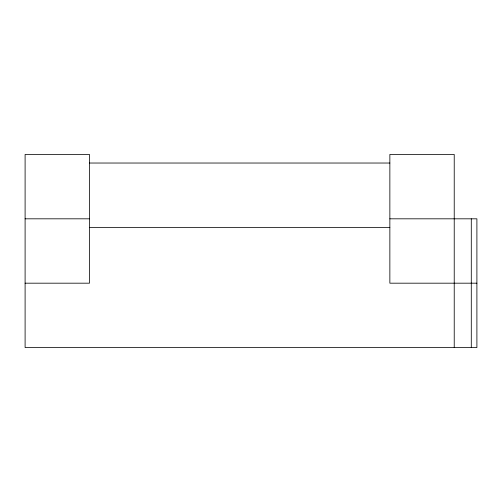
<?xml version="1.0" encoding="UTF-8"?>
<svg xmlns="http://www.w3.org/2000/svg" width="502" height="502" viewBox="0 0 502 502"><rect width="100%" height="100%" fill="white"/><g stroke="black" fill="none" stroke-linecap="round" stroke-linejoin="round"><path stroke-width="0.75" d="M89.469 163.031L389.859 163.031M25.1 218.816L89.469 218.816M389.859 218.816L476.9 218.816L476.9 347.553L25.1 347.553L25.1 154.447L89.469 154.447L89.469 283.184L25.1 283.184M89.469 227.4L389.859 227.4M471.29 283.184L389.859 283.184L389.859 154.447L454.228 154.447L454.228 347.553M471.416 283.184L476.9 283.184M471.29 218.816L471.29 347.553"/></g></svg>
